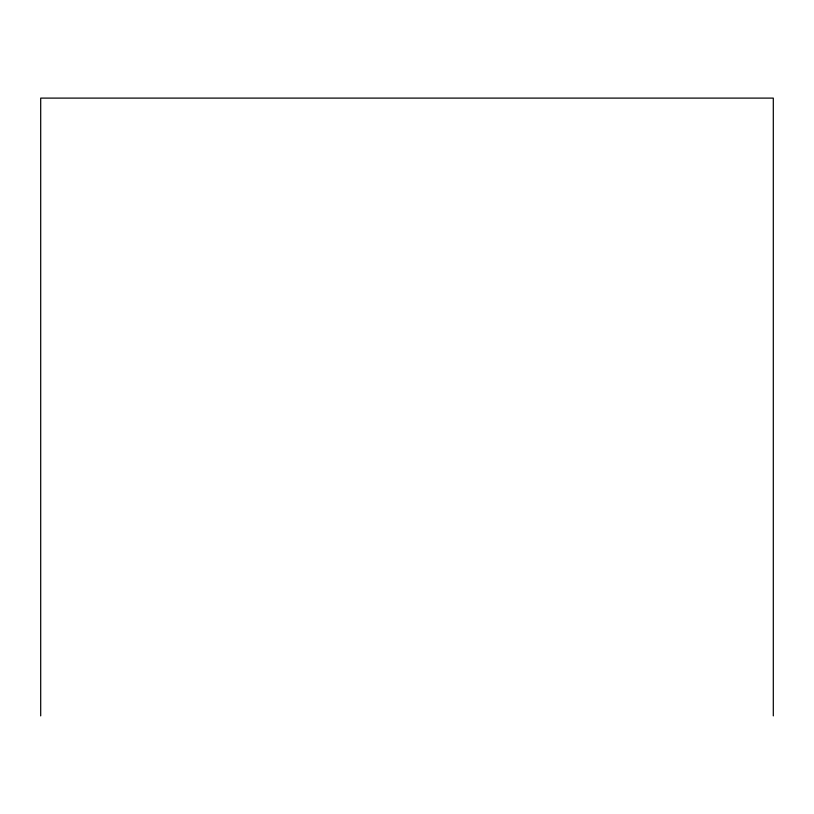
<?xml version="1.0" encoding="UTF-8"?>
<svg xmlns="http://www.w3.org/2000/svg" width="814" height="814" viewBox="0 0 814 814"><rect width="100%" height="100%" fill="white"/><g stroke="black" fill="none" stroke-linecap="round" stroke-linejoin="round"><path stroke-width="1.22" d="M773.3 715.893L773.3 98.107L40.7 98.107L40.7 715.893"/></g></svg>
